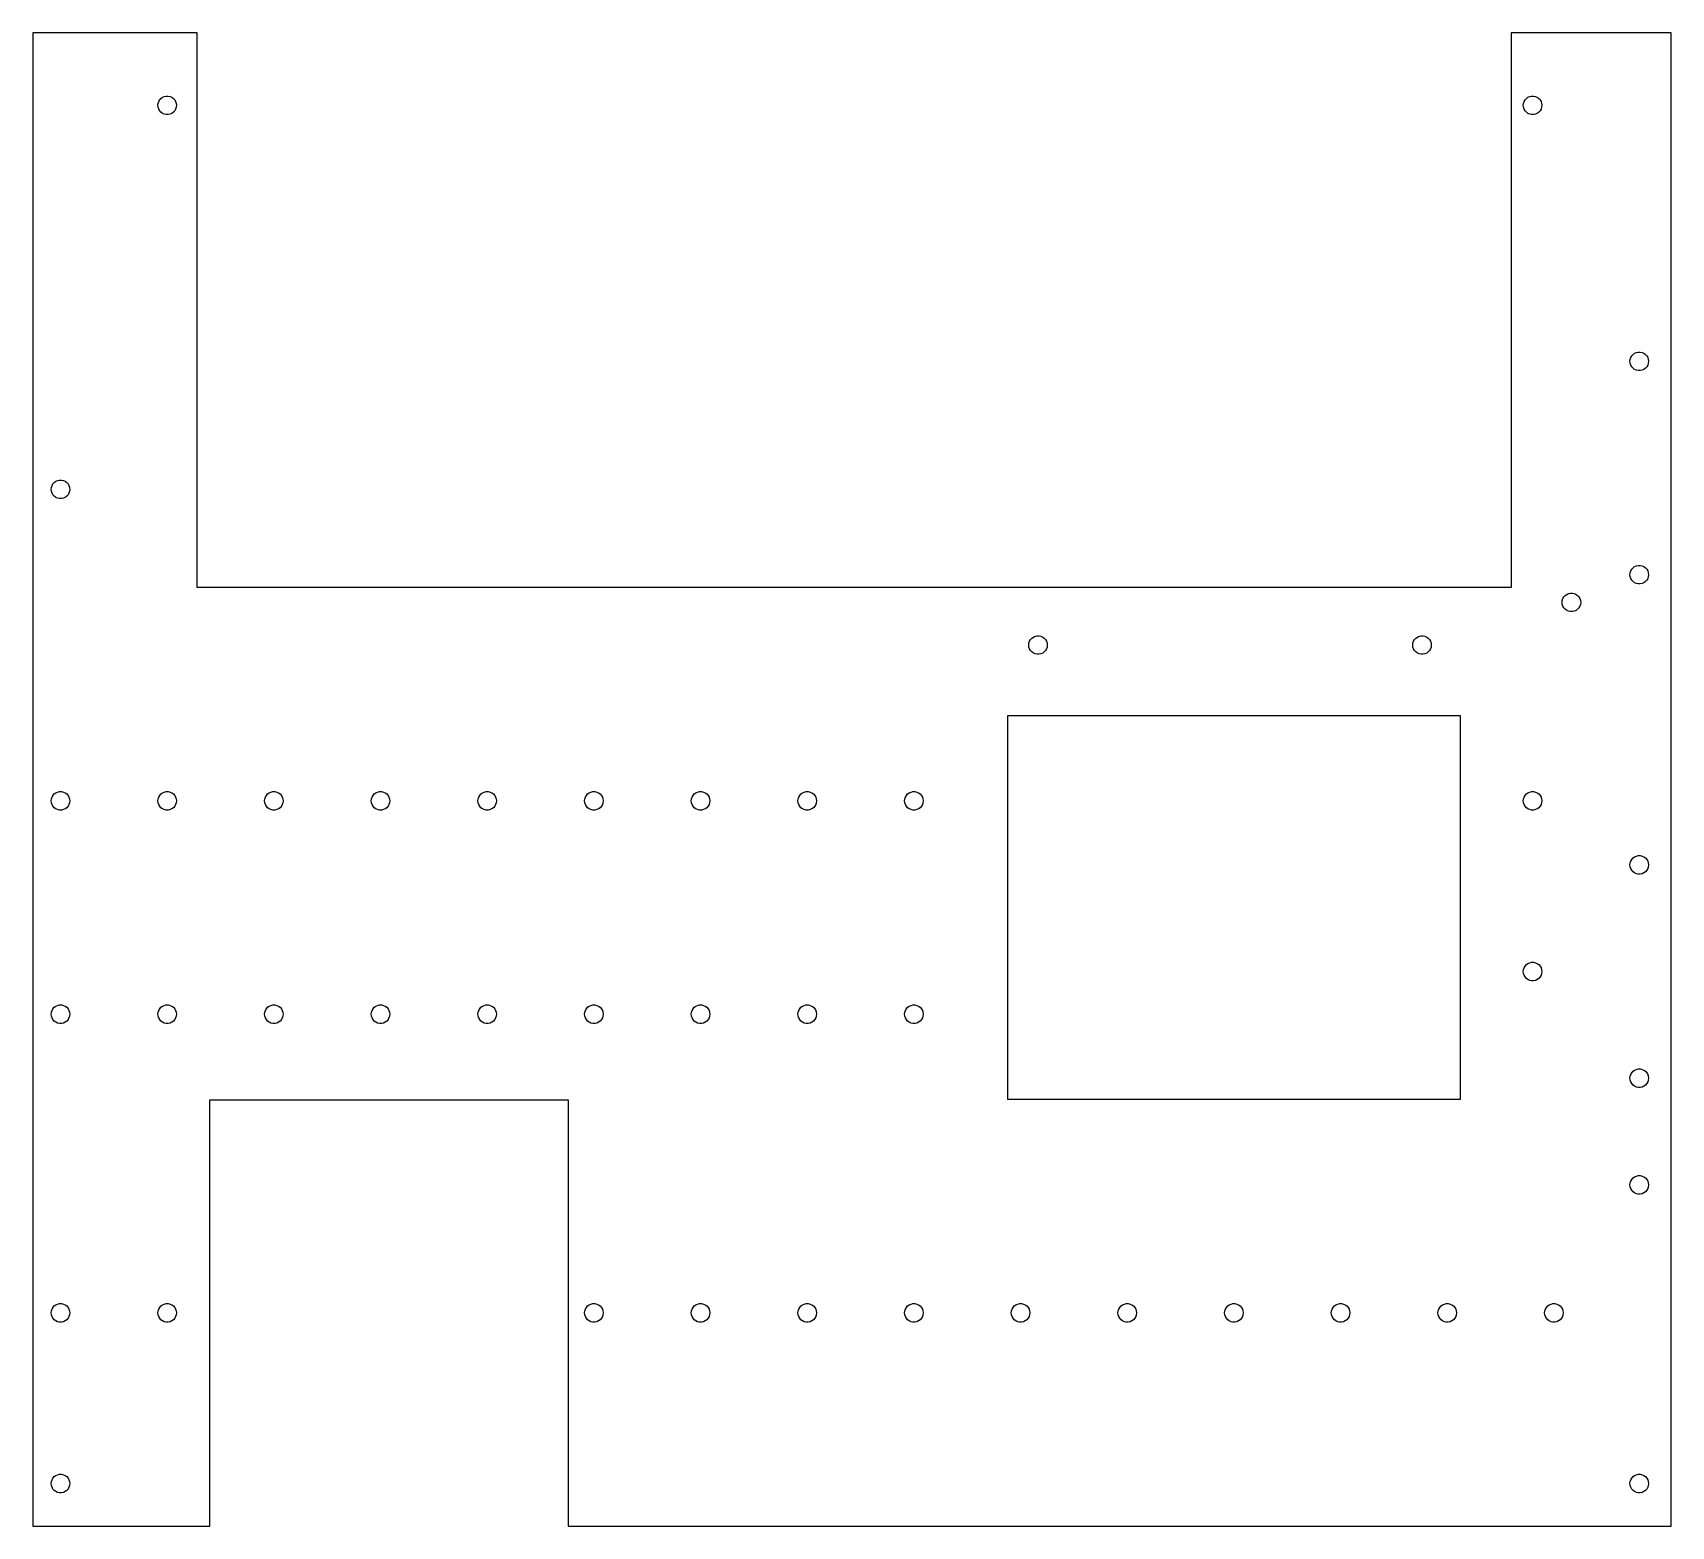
# Model space of a CAD drawing. Extents: x 0 to 384, y 0 to 350.
import ezdxf

# ---------------------------------------------------------------- set-up
doc = ezdxf.new("R2010")
doc.units = 0
doc.layers.add('Layer_1', color=7, linetype='CONTINUOUS')

msp = doc.modelspace()

# ---------------------------------------------------------------- linework, layer by layer
at = {"layer": 'Layer_1', "color": 7}
for points in [[(41.695707, 100.00711), (125.5865, 100.00711), (125.5865, 0.24966), (383.75035, 0.24966), (383.75035, 349.750345), (346.29912, 349.750345), (346.29912, 219.935805), (38.699608, 219.935805), (38.699608, 349.750345), (0.249659, 349.750345), (0.249659, 0.24966), (41.695707, 0.24966)], [(31.481603, 330.614708), (31.037481, 330.708808), (30.622614, 330.893612), (30.255344, 331.161181), (29.951488, 331.498666), (29.724256, 331.8911), (29.58384, 332.323481), (29.53628, 332.774834), (29.58384, 333.226148), (29.724256, 333.658567), (29.951488, 334.051001), (30.255344, 334.388486), (30.622614, 334.656055), (31.037481, 334.840481), (31.481603, 334.934581), (31.935689, 334.934581), (32.379923, 334.840481), (32.794791, 334.656055), (33.16206, 334.388486), (33.465917, 334.051001), (33.693149, 333.658567), (33.833564, 333.226148), (33.881124, 332.774834), (33.833564, 332.323481), (33.693149, 331.8911), (33.465917, 331.498666), (33.16206, 331.161181), (32.794791, 330.893612), (32.379923, 330.708808), (31.935689, 330.614708)], [(351.06593, 330.614708), (350.6215, 330.708808), (350.20706, 330.893612), (349.83941, 331.161181), (349.53479, 331.498666), (349.30794, 331.8911), (349.16828, 332.323481), (349.12028, 332.774834), (349.16828, 333.226148), (349.30794, 333.658567), (349.53479, 334.051001), (349.83941, 334.388486), (350.20706, 334.656055), (350.6215, 334.840481), (351.06593, 334.934581), (351.51934, 334.934581), (351.96376, 334.840481), (352.37821, 334.656055), (352.74586, 334.388486), (353.05047, 334.051001), (353.27733, 333.658567), (353.41699, 333.226148), (353.46499, 332.774834), (353.41699, 332.323481), (353.27733, 331.8911), (353.05047, 331.498666), (352.74586, 331.161181), (352.37821, 330.893612), (351.96376, 330.708808), (351.51934, 330.614708)], [(376.03341, 270.700281), (375.58898, 270.794381), (375.17454, 270.979185), (374.80689, 271.246754), (374.50228, 271.584238), (374.27542, 271.976673), (374.13576, 272.409016), (374.08776, 272.860368), (374.13576, 273.311721), (374.27542, 273.744139), (374.50228, 274.136574), (374.80689, 274.474058), (375.17454, 274.741627), (375.58898, 274.926053), (376.03341, 275.020153), (376.48682, 275.020153), (376.93125, 274.926053), (377.34569, 274.741627), (377.71334, 274.474058), (378.01795, 274.136574), (378.24481, 273.744139), (378.38447, 273.311721), (378.43247, 272.860368), (378.38447, 272.409016), (378.24481, 271.976673), (378.01795, 271.584238), (377.71334, 271.246754), (377.34569, 270.979185), (376.93125, 270.794381), (376.48682, 270.700281)], [(6.514083, 240.743068), (6.069962, 240.837171), (5.655132, 241.021975), (5.287862, 241.289544), (4.984006, 241.627028), (4.756774, 242.019463), (4.616358, 242.451844), (4.568798, 242.903158), (4.616358, 243.354511), (4.756774, 243.786929), (4.984006, 244.179364), (5.287862, 244.516848), (5.655132, 244.784417), (6.069962, 244.968843), (6.514083, 245.062943), (6.968207, 245.062943), (7.412441, 244.968843), (7.827271, 244.784417), (8.194541, 244.516848), (8.498397, 244.179364), (8.725629, 243.786929), (8.866045, 243.354511), (8.913605, 242.903158), (8.866045, 242.451844), (8.725629, 242.019463), (8.498397, 241.627028), (8.194541, 241.289544), (7.827271, 241.021975), (7.412441, 240.837171), (6.968207, 240.743071)], [(376.03341, 220.771618), (375.58898, 220.865718), (375.17454, 221.050144), (374.80689, 221.317713), (374.50228, 221.655197), (374.27542, 222.047632), (374.13576, 222.480012), (374.08776, 222.931403), (374.13576, 223.382755), (374.27542, 223.815098), (374.50228, 224.207533), (374.80689, 224.545017), (375.17454, 224.812586), (375.58898, 224.997012), (376.03341, 225.091112), (376.48682, 225.091112), (376.93125, 224.997012), (377.34569, 224.812586), (377.71334, 224.545017), (378.01795, 224.207533), (378.24481, 223.815098), (378.38447, 223.382755), (378.43247, 222.931403), (378.38447, 222.480012), (378.24481, 222.047632), (378.01795, 221.655197), (377.71334, 221.317713), (377.34569, 221.050144), (376.93125, 220.865718), (376.48682, 220.771618)], [(360.15407, 214.28088), (359.70964, 214.37498), (359.29519, 214.559784), (358.92754, 214.827353), (358.62293, 215.164838), (358.39608, 215.557272), (358.25604, 215.989615), (358.20804, 216.440968), (358.25604, 216.892358), (358.39608, 217.324739), (358.62293, 217.717173), (358.92754, 218.054658), (359.29519, 218.322227), (359.70964, 218.506653), (360.15407, 218.600753), (360.60747, 218.600753), (361.05189, 218.506653), (361.46737, 218.322227), (361.83388, 218.054658), (362.1385, 217.717173), (362.36535, 217.324739), (362.505, 216.892358), (362.553, 216.440968), (362.505, 215.989615), (362.36535, 215.557272), (362.1385, 215.164838), (361.83388, 214.827353), (361.46737, 214.559784), (361.05189, 214.37498), (360.60747, 214.28088)], [(235.31662, 204.295117), (234.87219, 204.389217), (234.45774, 204.573643), (234.0901, 204.841212), (233.78548, 205.178697), (233.55863, 205.571131), (233.41897, 206.003512), (233.37097, 206.454865), (233.41897, 206.906217), (233.55863, 207.338636), (233.78548, 207.73107), (234.0901, 208.068555), (234.45774, 208.336124), (234.87219, 208.520928), (235.31662, 208.615028), (235.77003, 208.615028), (236.21444, 208.520928), (236.62992, 208.336124), (236.99643, 208.068555), (237.30105, 207.73107), (237.52789, 207.338636), (237.66756, 206.906217), (237.71556, 206.454865), (237.66756, 206.003512), (237.52789, 205.571131), (237.30105, 205.178697), (236.99643, 204.841212), (236.62992, 204.573643), (236.21444, 204.389217), (235.77003, 204.295117)], [(325.1996, 204.295117), (324.75517, 204.389217), (324.34072, 204.573643), (323.97308, 204.841212), (323.66846, 205.178697), (323.44161, 205.571131), (323.30195, 206.003512), (323.25395, 206.454865), (323.30195, 206.906217), (323.44161, 207.338636), (323.66846, 207.73107), (323.97308, 208.068555), (324.34072, 208.336124), (324.75517, 208.520928), (325.1996, 208.615028), (325.65301, 208.615028), (326.09742, 208.520928), (326.5129, 208.336124), (326.87941, 208.068555), (327.18403, 207.73107), (327.41088, 207.338636), (327.55054, 206.906217), (327.59854, 206.454865), (327.55054, 206.003512), (327.41088, 205.571131), (327.18403, 205.178697), (326.87941, 204.841212), (326.5129, 204.573643), (326.09742, 204.389217), (325.65301, 204.295117)], [(228.45256, 100.10699), (228.45256, 189.97859), (334.31472, 189.97859), (334.31472, 100.10699)], [(6.514083, 167.8472), (6.069962, 167.9413), (5.655132, 168.12572), (5.287862, 168.39329), (4.984006, 168.73078), (4.756774, 169.12321), (4.616358, 169.55559), (4.568798, 170.00694), (4.616358, 170.4583), (4.756774, 170.89071), (4.984006, 171.28315), (5.287862, 171.62063), (5.655132, 171.8882), (6.069962, 172.07263), (6.514083, 172.16673), (6.968207, 172.16673), (7.412441, 172.07263), (7.827271, 171.8882), (8.194541, 171.62063), (8.498397, 171.28315), (8.725629, 170.89071), (8.866045, 170.4583), (8.913605, 170.00694), (8.866045, 169.55559), (8.725629, 169.12321), (8.498397, 168.73078), (8.194541, 168.39329), (7.827271, 168.12572), (7.412441, 167.9413), (6.968207, 167.8472)], [(31.481603, 167.8472), (31.037481, 167.9413), (30.622614, 168.12572), (30.255344, 168.39329), (29.951488, 168.73078), (29.724256, 169.12321), (29.58384, 169.55559), (29.53628, 170.00694), (29.58384, 170.4583), (29.724256, 170.89071), (29.951488, 171.28315), (30.255344, 171.62063), (30.622614, 171.8882), (31.037481, 172.07263), (31.481603, 172.16673), (31.935689, 172.16673), (32.379923, 172.07263), (32.794791, 171.8882), (33.16206, 171.62063), (33.465917, 171.28315), (33.693149, 170.89071), (33.833564, 170.4583), (33.881124, 170.00694), (33.833564, 169.55559), (33.693149, 169.12321), (33.465917, 168.73078), (33.16206, 168.39329), (32.794791, 168.12572), (32.379923, 167.9413), (31.935689, 167.8472)], [(56.449086, 167.8472), (56.004965, 167.9413), (55.590097, 168.12572), (55.222827, 168.39329), (54.918971, 168.73078), (54.691739, 169.12321), (54.551324, 169.55559), (54.503764, 170.00694), (54.551324, 170.4583), (54.691739, 170.89071), (54.918971, 171.28315), (55.222827, 171.62063), (55.590097, 171.8882), (56.004965, 172.07263), (56.449086, 172.16673), (56.90321, 172.16673), (57.347406, 172.07263), (57.762274, 171.8882), (58.129544, 171.62063), (58.4334, 171.28315), (58.660632, 170.89071), (58.801048, 170.4583), (58.848608, 170.00694), (58.801048, 169.55559), (58.660632, 169.12321), (58.4334, 168.73078), (58.129544, 168.39329), (57.762274, 168.12572), (57.347406, 167.9413), (56.90321, 167.8472)], [(81.416983, 167.8472), (80.97256, 167.9413), (80.557089, 168.12572), (80.190573, 168.39329), (79.885962, 168.73078), (79.659108, 169.12321), (79.519448, 169.55559), (79.471508, 170.00694), (79.519448, 170.4583), (79.659108, 170.89071), (79.885962, 171.28315), (80.190573, 171.62063), (80.557089, 171.8882), (80.97256, 172.07263), (81.416983, 172.16673), (81.87039, 172.16673), (82.314813, 172.07263), (82.729265, 171.8882), (83.096912, 171.62063), (83.401524, 171.28315), (83.628379, 170.89071), (83.768039, 170.4583), (83.815979, 170.00694), (83.768039, 169.55559), (83.628379, 169.12321), (83.401524, 168.73078), (83.096912, 168.39329), (82.729265, 168.12572), (82.314813, 167.9413), (81.87039, 167.8472)], [(106.38447, 167.8472), (105.94004, 167.9413), (105.5256, 168.12572), (105.15795, 168.39329), (104.85333, 168.73078), (104.62648, 169.12321), (104.48682, 169.55559), (104.43882, 170.00694), (104.48682, 170.4583), (104.62648, 170.89071), (104.85333, 171.28315), (105.15795, 171.62063), (105.5256, 171.8882), (105.94004, 172.07263), (106.38447, 172.16673), (106.83788, 172.16673), (107.2823, 172.07263), (107.69678, 171.8882), (108.06443, 171.62063), (108.36905, 171.28315), (108.59591, 170.89071), (108.73557, 170.4583), (108.78357, 170.00694), (108.73557, 169.55559), (108.59591, 169.12321), (108.36905, 168.73078), (108.06443, 168.39329), (107.69678, 168.12572), (107.2823, 167.9413), (106.83788, 167.8472)], [(131.35199, 167.8472), (130.90756, 167.9413), (130.49308, 168.12572), (130.12543, 168.39329), (129.82082, 168.73078), (129.59396, 169.12321), (129.4543, 169.55559), (129.4063, 170.00694), (129.4543, 170.4583), (129.59396, 170.89071), (129.82082, 171.28315), (130.12543, 171.62063), (130.49308, 171.8882), (130.90756, 172.07263), (131.35199, 172.16673), (131.8054, 172.16673), (132.24981, 172.07263), (132.66427, 171.8882), (133.03192, 171.62063), (133.33653, 171.28315), (133.56338, 170.89071), (133.70305, 170.4583), (133.75105, 170.00694), (133.70305, 169.55559), (133.56338, 169.12321), (133.33653, 168.73078), (133.03192, 168.39329), (132.66427, 168.12572), (132.24981, 167.9413), (131.8054, 167.8472)], [(156.31947, 167.8472), (155.87504, 167.9413), (155.46059, 168.12572), (155.09295, 168.39329), (154.78834, 168.73078), (154.56148, 169.12321), (154.42182, 169.55559), (154.37382, 170.00694), (154.42182, 170.4583), (154.56148, 170.89071), (154.78834, 171.28315), (155.09295, 171.62063), (155.46059, 171.8882), (155.87504, 172.07263), (156.31947, 172.16673), (156.77288, 172.16673), (157.2173, 172.07263), (157.63175, 171.8882), (157.9994, 171.62063), (158.30401, 171.28315), (158.53086, 170.89071), (158.67053, 170.4583), (158.71853, 170.00694), (158.67053, 169.55559), (158.53086, 169.12321), (158.30401, 168.73078), (157.9994, 168.39329), (157.63175, 168.12572), (157.2173, 167.9413), (156.77288, 167.8472)], [(181.28695, 167.8472), (180.84253, 167.9413), (180.42807, 168.12572), (180.06043, 168.39329), (179.75582, 168.73078), (179.52896, 169.12321), (179.3893, 169.55559), (179.3413, 170.00694), (179.3893, 170.4583), (179.52896, 170.89071), (179.75582, 171.28315), (180.06043, 171.62063), (180.42807, 171.8882), (180.84253, 172.07263), (181.28695, 172.16673), (181.74035, 172.16673), (182.18478, 172.07263), (182.59927, 171.8882), (182.96692, 171.62063), (183.27153, 171.28315), (183.49838, 170.89071), (183.63805, 170.4583), (183.68605, 170.00694), (183.63805, 169.55559), (183.49838, 169.12321), (183.27153, 168.73078), (182.96692, 168.39329), (182.59927, 168.12572), (182.18478, 167.9413), (181.74035, 167.8472)], [(206.25447, 167.8472), (205.81005, 167.9413), (205.39556, 168.12572), (205.02792, 168.39329), (204.7233, 168.73078), (204.49644, 169.12321), (204.35679, 169.55559), (204.30879, 170.00694), (204.35679, 170.4583), (204.49644, 170.89071), (204.7233, 171.28315), (205.02792, 171.62063), (205.39556, 171.8882), (205.81005, 172.07263), (206.25447, 172.16673), (206.70787, 172.16673), (207.1523, 172.07263), (207.56675, 171.8882), (207.9344, 171.62063), (208.23902, 171.28315), (208.46586, 170.89071), (208.60552, 170.4583), (208.65352, 170.00694), (208.60552, 169.55559), (208.46586, 169.12321), (208.23902, 168.73078), (207.9344, 168.39329), (207.56675, 168.12572), (207.1523, 167.9413), (206.70787, 167.8472)], [(351.06593, 167.8472), (350.6215, 167.9413), (350.20706, 168.12572), (349.83941, 168.39329), (349.53479, 168.73078), (349.30794, 169.12321), (349.16828, 169.55559), (349.12028, 170.00694), (349.16828, 170.4583), (349.30794, 170.89071), (349.53479, 171.28315), (349.83941, 171.62063), (350.20706, 171.8882), (350.6215, 172.07263), (351.06593, 172.16673), (351.51934, 172.16673), (351.96376, 172.07263), (352.37821, 171.8882), (352.74586, 171.62063), (353.05047, 171.28315), (353.27733, 170.89071), (353.41699, 170.4583), (353.46499, 170.00694), (353.41699, 169.55559), (353.27733, 169.12321), (353.05047, 168.73078), (352.74586, 168.39329), (352.37821, 168.12572), (351.96376, 167.9413), (351.51934, 167.8472)], [(376.03341, 152.8686), (375.58898, 152.9627), (375.17454, 153.14713), (374.80689, 153.4147), (374.50228, 153.75218), (374.27542, 154.14461), (374.13576, 154.57699), (374.08776, 155.02835), (374.13576, 155.4797), (374.27542, 155.91212), (374.50228, 156.30455), (374.80689, 156.64204), (375.17454, 156.90961), (375.58898, 157.09403), (376.03341, 157.18813), (376.48682, 157.18813), (376.93125, 157.09403), (377.34569, 156.90961), (377.71334, 156.64204), (378.01795, 156.30455), (378.24481, 155.91212), (378.38447, 155.4797), (378.43247, 155.02835), (378.38447, 154.57699), (378.24481, 154.14461), (378.01795, 153.75218), (377.71334, 153.4147), (377.34569, 153.14713), (376.93125, 152.9627), (376.48682, 152.8686)], [(351.06593, 127.9043), (350.6215, 127.9984), (350.20706, 128.1832), (349.83941, 128.45077), (349.53479, 128.78825), (349.30794, 129.18069), (349.16828, 129.61307), (349.12028, 130.06438), (349.16828, 130.51577), (349.30794, 130.94815), (349.53479, 131.34059), (349.83941, 131.67807), (350.20706, 131.94564), (350.6215, 132.13007), (351.06593, 132.22417), (351.51934, 132.22417), (351.96376, 132.13007), (352.37821, 131.94564), (352.74586, 131.67807), (353.05047, 131.34059), (353.27733, 130.94815), (353.41699, 130.51577), (353.46499, 130.06438), (353.41699, 129.61307), (353.27733, 129.18069), (353.05047, 128.78825), (352.74586, 128.45077), (352.37821, 128.1832), (351.96376, 127.9984), (351.51934, 127.9043)], [(6.514083, 117.91854), (6.069962, 118.01264), (5.655132, 118.19707), (5.287862, 118.46464), (4.984006, 118.80212), (4.756774, 119.19459), (4.616358, 119.62698), (4.568798, 120.07833), (4.616358, 120.52968), (4.756774, 120.96206), (4.984006, 121.3545), (5.287862, 121.69198), (5.655132, 121.95955), (6.069962, 122.14435), (6.514083, 122.23845), (6.968207, 122.23845), (7.412441, 122.14435), (7.827271, 121.95955), (8.194541, 121.69198), (8.498397, 121.3545), (8.725629, 120.96206), (8.866045, 120.52968), (8.913605, 120.07833), (8.866045, 119.62698), (8.725629, 119.19459), (8.498397, 118.80212), (8.194541, 118.46464), (7.827271, 118.19707), (7.412441, 118.01264), (6.968207, 117.91854)], [(31.481603, 117.91854), (31.037481, 118.01264), (30.622614, 118.19707), (30.255344, 118.46464), (29.951488, 118.80212), (29.724256, 119.19459), (29.58384, 119.62698), (29.53628, 120.07833), (29.58384, 120.52968), (29.724256, 120.96206), (29.951488, 121.3545), (30.255344, 121.69198), (30.622614, 121.95955), (31.037481, 122.14435), (31.481603, 122.23845), (31.935689, 122.23845), (32.379923, 122.14435), (32.794791, 121.95955), (33.16206, 121.69198), (33.465917, 121.3545), (33.693149, 120.96206), (33.833564, 120.52968), (33.881124, 120.07833), (33.833564, 119.62698), (33.693149, 119.19459), (33.465917, 118.80212), (33.16206, 118.46464), (32.794791, 118.19707), (32.379923, 118.01264), (31.935689, 117.91854)], [(56.449086, 117.91854), (56.004965, 118.01264), (55.590097, 118.19707), (55.222827, 118.46464), (54.918971, 118.80212), (54.691739, 119.19459), (54.551324, 119.62698), (54.503764, 120.07833), (54.551324, 120.52968), (54.691739, 120.96206), (54.918971, 121.3545), (55.222827, 121.69198), (55.590097, 121.95955), (56.004965, 122.14435), (56.449086, 122.23845), (56.90321, 122.23845), (57.347406, 122.14435), (57.762274, 121.95955), (58.129544, 121.69198), (58.4334, 121.3545), (58.660632, 120.96206), (58.801048, 120.52968), (58.848608, 120.07833), (58.801048, 119.62698), (58.660632, 119.19459), (58.4334, 118.80212), (58.129544, 118.46464), (57.762274, 118.19707), (57.347406, 118.01264), (56.90321, 117.91854)], [(81.416983, 117.91854), (80.97256, 118.01264), (80.557089, 118.19707), (80.190573, 118.46464), (79.885962, 118.80212), (79.659108, 119.19459), (79.519448, 119.62698), (79.471508, 120.07833), (79.519448, 120.52968), (79.659108, 120.96206), (79.885962, 121.3545), (80.190573, 121.69198), (80.557089, 121.95955), (80.97256, 122.14435), (81.416983, 122.23845), (81.87039, 122.23845), (82.314813, 122.14435), (82.729265, 121.95955), (83.096912, 121.69198), (83.401524, 121.3545), (83.628379, 120.96206), (83.768039, 120.52968), (83.815979, 120.07833), (83.768039, 119.62698), (83.628379, 119.19459), (83.401524, 118.80212), (83.096912, 118.46464), (82.729265, 118.19707), (82.314813, 118.01264), (81.87039, 117.91854)], [(106.38447, 117.91854), (105.94004, 118.01264), (105.5256, 118.19707), (105.15795, 118.46464), (104.85333, 118.80212), (104.62648, 119.19459), (104.48682, 119.62698), (104.43882, 120.07833), (104.48682, 120.52968), (104.62648, 120.96206), (104.85333, 121.3545), (105.15795, 121.69198), (105.5256, 121.95955), (105.94004, 122.14435), (106.38447, 122.23845), (106.83788, 122.23845), (107.2823, 122.14435), (107.69678, 121.95955), (108.06443, 121.69198), (108.36905, 121.3545), (108.59591, 120.96206), (108.73557, 120.52968), (108.78357, 120.07833), (108.73557, 119.62698), (108.59591, 119.19459), (108.36905, 118.80212), (108.06443, 118.46464), (107.69678, 118.19707), (107.2823, 118.01264), (106.83788, 117.91854)], [(131.35199, 117.91854), (130.90756, 118.01264), (130.49308, 118.19707), (130.12543, 118.46464), (129.82082, 118.80212), (129.59396, 119.19459), (129.4543, 119.62698), (129.4063, 120.07833), (129.4543, 120.52968), (129.59396, 120.96206), (129.82082, 121.3545), (130.12543, 121.69198), (130.49308, 121.95955), (130.90756, 122.14435), (131.35199, 122.23845), (131.8054, 122.23845), (132.24981, 122.14435), (132.66427, 121.95955), (133.03192, 121.69198), (133.33653, 121.3545), (133.56338, 120.96206), (133.70305, 120.52968), (133.75105, 120.07833), (133.70305, 119.62698), (133.56338, 119.19459), (133.33653, 118.80212), (133.03192, 118.46464), (132.66427, 118.19707), (132.24981, 118.01264), (131.8054, 117.91854)], [(156.31947, 117.91854), (155.87504, 118.01264), (155.46059, 118.19707), (155.09295, 118.46464), (154.78834, 118.80212), (154.56148, 119.19459), (154.42182, 119.62698), (154.37382, 120.07833), (154.42182, 120.52968), (154.56148, 120.96206), (154.78834, 121.3545), (155.09295, 121.69198), (155.46059, 121.95955), (155.87504, 122.14435), (156.31947, 122.23845), (156.77288, 122.23845), (157.2173, 122.14435), (157.63175, 121.95955), (157.9994, 121.69198), (158.30401, 121.3545), (158.53086, 120.96206), (158.67053, 120.52968), (158.71853, 120.07833), (158.67053, 119.62698), (158.53086, 119.19459), (158.30401, 118.80212), (157.9994, 118.46464), (157.63175, 118.19707), (157.2173, 118.01264), (156.77288, 117.91854)], [(181.28695, 117.91854), (180.84253, 118.01264), (180.42807, 118.19707), (180.06043, 118.46464), (179.75582, 118.80212), (179.52896, 119.19459), (179.3893, 119.62698), (179.3413, 120.07833), (179.3893, 120.52968), (179.52896, 120.96206), (179.75582, 121.3545), (180.06043, 121.69198), (180.42807, 121.95955), (180.84253, 122.14435), (181.28695, 122.23845), (181.74035, 122.23845), (182.18478, 122.14435), (182.59927, 121.95955), (182.96692, 121.69198), (183.27153, 121.3545), (183.49838, 120.96206), (183.63805, 120.52968), (183.68605, 120.07833), (183.63805, 119.62698), (183.49838, 119.19459), (183.27153, 118.80212), (182.96692, 118.46464), (182.59927, 118.19707), (182.18478, 118.01264), (181.74035, 117.91854)], [(206.25447, 117.91854), (205.81005, 118.01264), (205.39556, 118.19707), (205.02792, 118.46464), (204.7233, 118.80212), (204.49644, 119.19459), (204.35679, 119.62698), (204.30879, 120.07833), (204.35679, 120.52968), (204.49644, 120.96206), (204.7233, 121.3545), (205.02792, 121.69198), (205.39556, 121.95955), (205.81005, 122.14435), (206.25447, 122.23845), (206.70787, 122.23845), (207.1523, 122.14435), (207.56675, 121.95955), (207.9344, 121.69198), (208.23902, 121.3545), (208.46586, 120.96206), (208.60552, 120.52968), (208.65352, 120.07833), (208.60552, 119.62698), (208.46586, 119.19459), (208.23902, 118.80212), (207.9344, 118.46464), (207.56675, 118.19707), (207.1523, 118.01264), (206.70787, 117.91854)], [(376.03341, 102.93993), (375.58898, 103.03403), (375.17454, 103.21845), (374.80689, 103.48602), (374.50228, 103.82351), (374.27542, 104.21594), (374.13576, 104.64836), (374.08776, 105.09971), (374.13576, 105.55106), (374.27542, 105.98341), (374.50228, 106.37588), (374.80689, 106.71336), (375.17454, 106.98093), (375.58898, 107.16574), (376.03341, 107.25984), (376.48682, 107.25984), (376.93125, 107.16574), (377.34569, 106.98093), (377.71334, 106.71336), (378.01795, 106.37588), (378.24481, 105.98341), (378.38447, 105.55106), (378.43247, 105.09971), (378.38447, 104.64836), (378.24481, 104.21594), (378.01795, 103.82351), (377.71334, 103.48602), (377.34569, 103.21845), (376.93125, 103.03403), (376.48682, 102.93993)], [(376.03341, 77.9756), (375.58898, 78.0697), (375.17454, 78.25451), (374.80689, 78.52208), (374.50228, 78.85956), (374.27542, 79.252), (374.13576, 79.68434), (374.08776, 80.13569), (374.13576, 80.58708), (374.27542, 81.01943), (374.50228, 81.4119), (374.80689, 81.74938), (375.17454, 82.01695), (375.58898, 82.20138), (376.03341, 82.29548), (376.48682, 82.29548), (376.93125, 82.20138), (377.34569, 82.01695), (377.71334, 81.74938), (378.01795, 81.4119), (378.24481, 81.01943), (378.38447, 80.58708), (378.43247, 80.13569), (378.38447, 79.68434), (378.24481, 79.252), (378.01795, 78.85956), (377.71334, 78.52208), (377.34569, 78.25451), (376.93125, 78.0697), (376.48682, 77.9756)], [(6.514083, 48.01828), (6.069962, 48.11278), (5.655132, 48.29758), (5.287862, 48.56439), (4.984006, 48.90188), (4.756774, 49.29503), (4.616358, 49.72688), (4.568798, 50.17842), (4.616358, 50.63), (4.756774, 51.06182), (4.984006, 51.45504), (5.287862, 51.79253), (5.655132, 52.05934), (6.07, 52.24377), (6.514121, 52.33827), (6.968245, 52.33827), (7.412479, 52.24377), (7.827309, 52.05934), (8.194579, 51.79253), (8.498435, 51.45504), (8.725667, 51.06182), (8.866082, 50.63), (8.913642, 50.17842), (8.866082, 49.72688), (8.725667, 49.29503), (8.498435, 48.90188), (8.194579, 48.56439), (7.827309, 48.29758), (7.412479, 48.11278), (6.968245, 48.01828)], [(31.481603, 48.01828), (31.037481, 48.11278), (30.622614, 48.29758), (30.255344, 48.56439), (29.951488, 48.90188), (29.724256, 49.29503), (29.58384, 49.72688), (29.53628, 50.17842), (29.58384, 50.63), (29.724256, 51.06182), (29.951488, 51.45504), (30.255344, 51.79253), (30.622614, 52.05934), (31.037481, 52.24377), (31.481603, 52.33827), (31.935689, 52.33827), (32.379923, 52.24377), (32.794791, 52.05934), (33.16206, 51.79253), (33.465917, 51.45504), (33.693149, 51.06182), (33.833564, 50.63), (33.881124, 50.17842), (33.833564, 49.72688), (33.693149, 49.29503), (33.465917, 48.90188), (33.16206, 48.56439), (32.794791, 48.29758), (32.379923, 48.11278), (31.935689, 48.01828)], [(131.35199, 48.01828), (130.90756, 48.11278), (130.49308, 48.29758), (130.12543, 48.56439), (129.82082, 48.90188), (129.59396, 49.29503), (129.4543, 49.72688), (129.4063, 50.17842), (129.4543, 50.63), (129.59396, 51.06182), (129.82082, 51.45504), (130.12543, 51.79253), (130.49308, 52.05934), (130.90756, 52.24377), (131.35199, 52.33827), (131.8054, 52.33827), (132.24981, 52.24377), (132.66427, 52.05934), (133.03192, 51.79253), (133.33653, 51.45504), (133.56338, 51.06182), (133.70305, 50.63), (133.75105, 50.17842), (133.70305, 49.72688), (133.56338, 49.29503), (133.33653, 48.90188), (133.03192, 48.56439), (132.66427, 48.29758), (132.24981, 48.11278), (131.8054, 48.01828)], [(156.31947, 48.01828), (155.87504, 48.11278), (155.46059, 48.29758), (155.09295, 48.56439), (154.78834, 48.90188), (154.56148, 49.29503), (154.42182, 49.72688), (154.37382, 50.17842), (154.42182, 50.63), (154.56148, 51.06182), (154.78834, 51.45504), (155.09295, 51.79253), (155.46059, 52.05934), (155.87504, 52.24377), (156.31947, 52.33827), (156.77288, 52.33827), (157.2173, 52.24377), (157.63175, 52.05934), (157.9994, 51.79253), (158.30401, 51.45504), (158.53086, 51.06182), (158.67053, 50.63), (158.71853, 50.17842), (158.67053, 49.72688), (158.53086, 49.29503), (158.30401, 48.90188), (157.9994, 48.56439), (157.63175, 48.29758), (157.2173, 48.11278), (156.77288, 48.01828)], [(181.28695, 48.01828), (180.84253, 48.11278), (180.42807, 48.29758), (180.06043, 48.56439), (179.75582, 48.90188), (179.52896, 49.29503), (179.3893, 49.72688), (179.3413, 50.17842), (179.3893, 50.63), (179.52896, 51.06182), (179.75582, 51.45504), (180.06043, 51.79253), (180.42807, 52.05934), (180.84253, 52.24377), (181.28695, 52.33827), (181.74035, 52.33827), (182.18478, 52.24377), (182.59927, 52.05934), (182.96692, 51.79253), (183.27153, 51.45504), (183.49838, 51.06182), (183.63805, 50.63), (183.68605, 50.17842), (183.63805, 49.72688), (183.49838, 49.29503), (183.27153, 48.90188), (182.96692, 48.56439), (182.59927, 48.29758), (182.18478, 48.11278), (181.74035, 48.01828)], [(206.25447, 48.01828), (205.81005, 48.11278), (205.39556, 48.29758), (205.02792, 48.56439), (204.7233, 48.90188), (204.49644, 49.29503), (204.35679, 49.72688), (204.30879, 50.17842), (204.35679, 50.63), (204.49644, 51.06182), (204.7233, 51.45504), (205.02792, 51.79253), (205.39556, 52.05934), (205.81005, 52.24377), (206.25447, 52.33827), (206.70787, 52.33827), (207.1523, 52.24377), (207.56675, 52.05934), (207.9344, 51.79253), (208.23902, 51.45504), (208.46586, 51.06182), (208.60552, 50.63), (208.65352, 50.17842), (208.60552, 49.72688), (208.46586, 49.29503), (208.23902, 48.90188), (207.9344, 48.56439), (207.56675, 48.29758), (207.1523, 48.11278), (206.70787, 48.01828)], [(231.22195, 48.01828), (230.77753, 48.11278), (230.36308, 48.29758), (229.99544, 48.56439), (229.69082, 48.90188), (229.46396, 49.29503), (229.32431, 49.72688), (229.27631, 50.17842), (229.32431, 50.63), (229.46396, 51.06182), (229.69082, 51.45504), (229.99544, 51.79253), (230.36308, 52.05934), (230.77753, 52.24377), (231.22195, 52.33827), (231.67536, 52.33827), (232.11978, 52.24377), (232.53424, 52.05934), (232.90189, 51.79253), (233.2065, 51.45504), (233.43335, 51.06182), (233.57301, 50.63), (233.62101, 50.17842), (233.57301, 49.72688), (233.43335, 49.29503), (233.2065, 48.90188), (232.90189, 48.56439), (232.53424, 48.29758), (232.11978, 48.11278), (231.67536, 48.01828)], [(256.18944, 48.01828), (255.74501, 48.11278), (255.33056, 48.29758), (254.96291, 48.56439), (254.65831, 48.90188), (254.43145, 49.29503), (254.29179, 49.72688), (254.24379, 50.17842), (254.29179, 50.63), (254.43145, 51.06182), (254.65831, 51.45504), (254.96291, 51.79253), (255.33056, 52.05934), (255.74501, 52.24377), (256.18944, 52.33827), (256.64284, 52.33827), (257.08726, 52.24377), (257.50176, 52.05934), (257.86941, 51.79253), (258.17402, 51.45504), (258.40087, 51.06182), (258.54053, 50.63), (258.58853, 50.17842), (258.54053, 49.72688), (258.40087, 49.29503), (258.17402, 48.90188), (257.86941, 48.56439), (257.50176, 48.29758), (257.08726, 48.11278), (256.64284, 48.01828)], [(281.15696, 48.01828), (280.71253, 48.11278), (280.29804, 48.29758), (279.93039, 48.56439), (279.62579, 48.90188), (279.39893, 49.29503), (279.25927, 49.72688), (279.21127, 50.17842), (279.25927, 50.63), (279.39893, 51.06182), (279.62579, 51.45504), (279.93039, 51.79253), (280.29804, 52.05934), (280.71253, 52.24377), (281.15696, 52.33827), (281.61036, 52.33827), (282.05478, 52.24377), (282.46924, 52.05934), (282.83689, 51.79253), (283.14149, 51.45504), (283.36835, 51.06182), (283.50801, 50.63), (283.55601, 50.17842), (283.50801, 49.72688), (283.36835, 49.29503), (283.14149, 48.90188), (282.83689, 48.56439), (282.46924, 48.29758), (282.05478, 48.11278), (281.61036, 48.01828)], [(306.12444, 48.01828), (305.68002, 48.11278), (305.26556, 48.29758), (304.89791, 48.56439), (304.59331, 48.90188), (304.36645, 49.29503), (304.22679, 49.72688), (304.17879, 50.17842), (304.22679, 50.63), (304.36645, 51.06182), (304.59331, 51.45504), (304.89791, 51.79253), (305.26556, 52.05934), (305.68002, 52.24377), (306.12444, 52.33827), (306.57784, 52.33827), (307.02227, 52.24377), (307.43672, 52.05934), (307.80437, 51.79253), (308.10898, 51.45504), (308.33583, 51.06182), (308.47549, 50.63), (308.52349, 50.17842), (308.47549, 49.72688), (308.33583, 49.29503), (308.10898, 48.90188), (307.80437, 48.56439), (307.43672, 48.29758), (307.02227, 48.11278), (306.57784, 48.01828)], [(331.09192, 48.01828), (330.6475, 48.11278), (330.23304, 48.29758), (329.86539, 48.56439), (329.56079, 48.90188), (329.33393, 49.29503), (329.19427, 49.72688), (329.14627, 50.17842), (329.19427, 50.63), (329.33393, 51.06182), (329.56079, 51.45504), (329.86539, 51.79253), (330.23304, 52.05934), (330.6475, 52.24377), (331.09192, 52.33827), (331.54533, 52.33827), (331.98975, 52.24377), (332.40424, 52.05934), (332.77189, 51.79253), (333.0765, 51.45504), (333.30335, 51.06182), (333.44301, 50.63), (333.49101, 50.17842), (333.44301, 49.72688), (333.30335, 49.29503), (333.0765, 48.90188), (332.77189, 48.56439), (332.40424, 48.29758), (331.98975, 48.11278), (331.54533, 48.01828)], [(356.05944, 48.01828), (355.61502, 48.11278), (355.20053, 48.29758), (354.83288, 48.56439), (354.52827, 48.90188), (354.30142, 49.29503), (354.16176, 49.72688), (354.11376, 50.17842), (354.16176, 50.63), (354.30142, 51.06182), (354.52827, 51.45504), (354.83288, 51.79253), (355.20053, 52.05934), (355.61502, 52.24377), (356.05944, 52.33827), (356.51285, 52.33827), (356.95723, 52.24377), (357.37169, 52.05934), (357.73934, 51.79253), (358.04394, 51.45504), (358.2708, 51.06182), (358.41046, 50.63), (358.45846, 50.17842), (358.41046, 49.72688), (358.2708, 49.29503), (358.04394, 48.90188), (357.73934, 48.56439), (357.37169, 48.29758), (356.95723, 48.11278), (356.51285, 48.01828)], [(6.514083, 8.07538), (6.069962, 8.16988), (5.655132, 8.3543), (5.287862, 8.62111), (4.984006, 8.9586), (4.756774, 9.35175), (4.616358, 9.78364), (4.568798, 10.23518), (4.616358, 10.68676), (4.756774, 11.1185), (4.984006, 11.51177), (5.287862, 11.84925), (5.655132, 12.11606), (6.069962, 12.30049), (6.514083, 12.39499), (6.968207, 12.39499), (7.412441, 12.30049), (7.827271, 12.11606), (8.194541, 11.84925), (8.498397, 11.51177), (8.725629, 11.1185), (8.866045, 10.68676), (8.913605, 10.23518), (8.866045, 9.78364), (8.725629, 9.35175), (8.498397, 8.9586), (8.194541, 8.62111), (7.827271, 8.3543), (7.412441, 8.16988), (6.968207, 8.07538)], [(376.03341, 8.07538), (375.58898, 8.16988), (375.17454, 8.3543), (374.80689, 8.62111), (374.50228, 8.9586), (374.27542, 9.35175), (374.13576, 9.78364), (374.08776, 10.23518), (374.13576, 10.68676), (374.27542, 11.1185), (374.50228, 11.51177), (374.80689, 11.84925), (375.17454, 12.11606), (375.58898, 12.30049), (376.03341, 12.39499), (376.48682, 12.39499), (376.93125, 12.30049), (377.34569, 12.11606), (377.71334, 11.84925), (378.01795, 11.51177), (378.24481, 11.1185), (378.38447, 10.68676), (378.43247, 10.23518), (378.38447, 9.78364), (378.24481, 9.35175), (378.01795, 8.9586), (377.71334, 8.62111), (377.34569, 8.3543), (376.93125, 8.16988), (376.48682, 8.07538)]]:
    msp.add_lwpolyline(points, close=True, dxfattribs=at)

doc.saveas('drawing.dxf')
